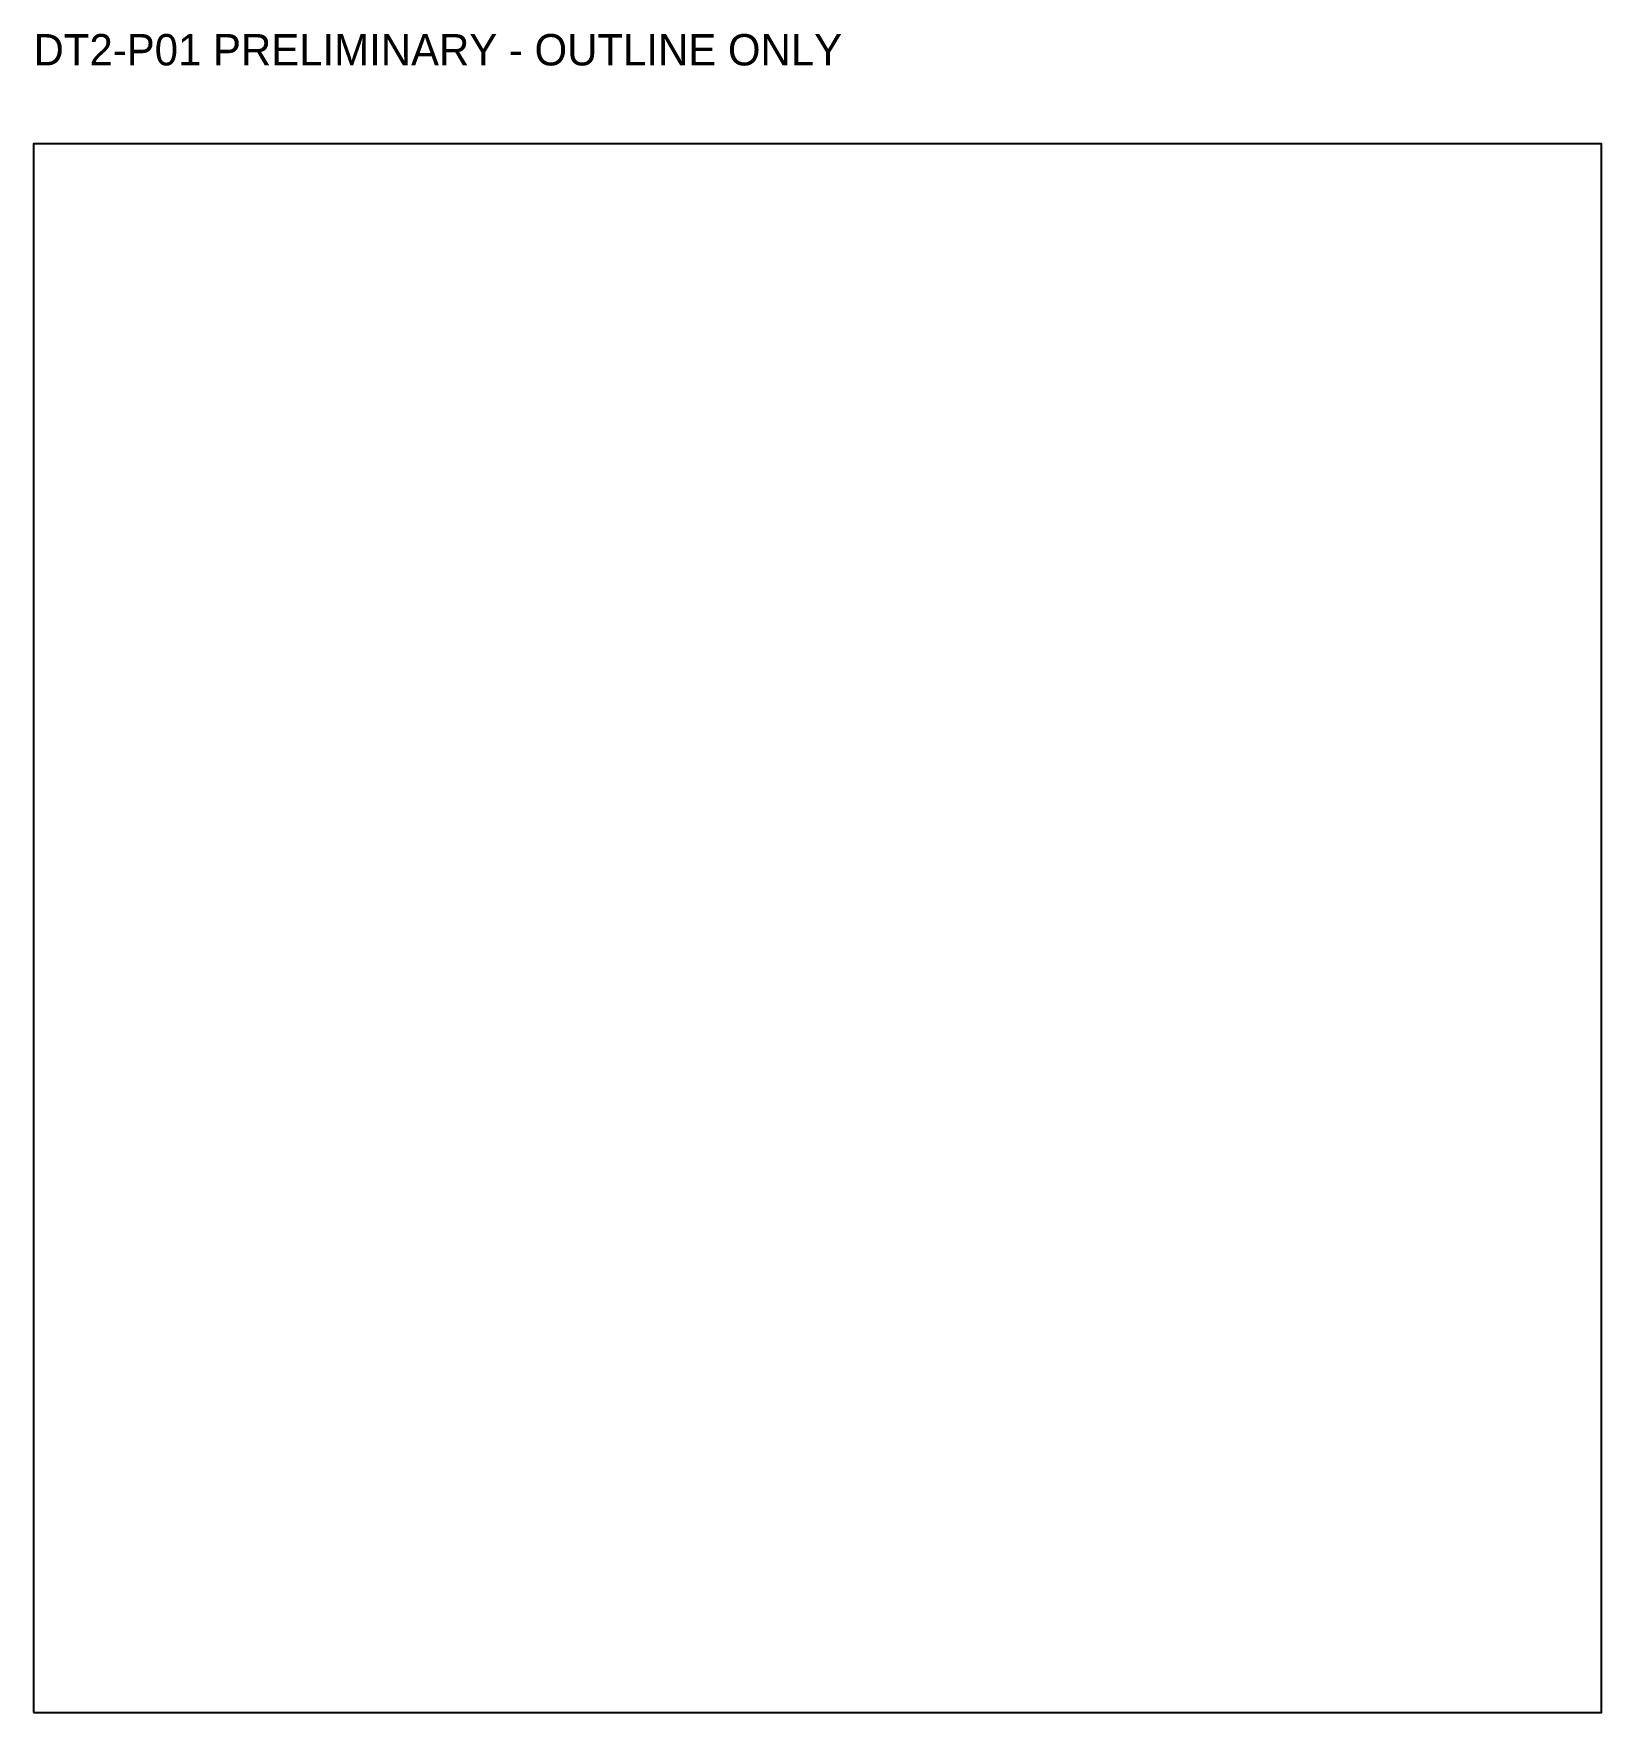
# Model space of a CAD drawing. Header units: millimetres. Extents: x 0 to 400, y 0 to 428.
import ezdxf

# ---------------------------------------------------------------- set-up
doc = ezdxf.new("R2010")
doc.units = ezdxf.units.MM

msp = doc.modelspace()

# ---------------------------------------------------------------- linework, layer by layer
msp.add_lwpolyline([(0, 0), (400, 0), (400, 400), (0, 400)], close=True)

# ---------------------------------------------------------------- texts
msp.add_text('DT2-P01 PRELIMINARY - OUTLINE ONLY', height=8).set_placement((0, 420))

doc.saveas('drawing.dxf')
